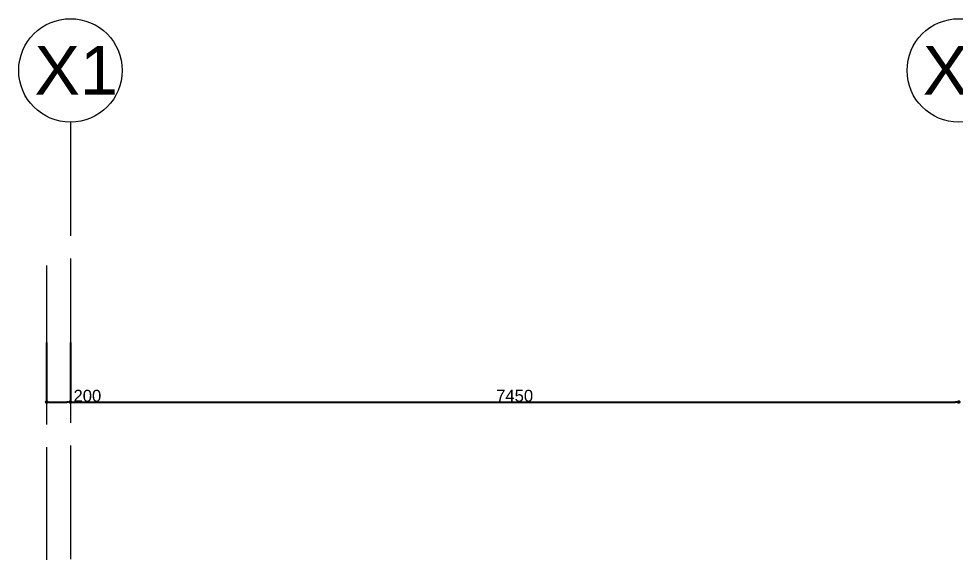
# Model space of a CAD drawing. Header units: millimetres. Extents: x 0 to 1313252738, y -131 to 560100888.
# Drawn here: x 1312628870 to 1312636725, y 559967314 to 559971790 of the extents above; entities that cross this region are included whole.
import ezdxf

# ---------------------------------------------------------------- set-up
doc = ezdxf.new("R2010")
doc.units = ezdxf.units.MM
doc.linetypes.add('CENTERX2', pattern=[101.60000000000001, 63.5, -12.7, 12.7, -12.7])
doc.layers.get('0').update_dxf_attribs({"lineweight": 0})
doc.layers.add('001通り芯', color=6, linetype='CENTERX2', lineweight=0)
doc.styles.add('onnjuku', font='arial.ttf')
doc.styles.get("Standard").update_dxf_attribs({"font": 'arial.ttf'})
doc.dimstyles.new('onnjuku', dxfattribs={"dimtxt": 100, "dimasz": 30, "dimexe": 1.25, "dimexo": 0.625, "dimtad": 1, "dimdec": 0, "dimtxsty": 'onnjuku', "dimblk": 'DOT', "dimcen": 2.5, "dimadec": 0, "dimazin": 0, "dimtfac": 1, "dimtdec": 0, "dimtmove": 0, "dimatfit": 3, "dimfxl": 500, "dimfxlon": 1, "dimarcsym": 0})

# ---------------------------------------------------------------- blocks, each defined once
blk = doc.blocks.new('_Dot')
at = {"color": 0, "linetype": 'ByBlock', "lineweight": -2}
blk.add_line((-0.5, 0), (-1, 0), dxfattribs=at)
at = {"color": 0, "linetype": 'ByBlock', "const_width": 0.5}
blk.add_lwpolyline([(-0.25, 0, 1), (0.25, 0, 1)], format="xyb", close=True, dxfattribs=at)
blk = doc.blocks.new('*D221')
at = {"layer": '001通り芯', "color": 0, "linetype": 'ByBlock', "lineweight": -2, "transparency": 16777216}
for p, q in [((1312629104.219367, 559969074.8243756), (1312629104.219367, 559968573.5743756)), ((1312629304.219367, 559969074.8243756), (1312629304.219367, 559968573.5743756)), ((1312629134.219367, 559968574.8243756), (1312629274.219367, 559968574.8243756)), ((1312629304.219367, 559968574.8243756), (1312629557.77496, 559968574.8243756))]:
    blk.add_line(p, q, dxfattribs=at)
at = {"layer": 'Defpoints', "color": 0, "linetype": 'ByBlock', "transparency": 16777216}
for p in [(1312629104.219367, 559969718.7528177), (1312629304.219367, 559969718.7528177), (1312629304.219367, 559968574.8243756)]:
    blk.add_point(p, dxfattribs=at)
at = {"layer": '001通り芯', "color": 0, "linetype": 'ByBlock', "lineweight": -2, "transparency": 16777216, "xscale": 30, "yscale": 30, "zscale": 30, "rotation": 180}
blk.add_blockref('_Dot', (1312629104.219367, 559968574.8243756), dxfattribs=at)
at = {"layer": '001通り芯', "color": 0, "linetype": 'ByBlock', "lineweight": -2, "transparency": 16777216, "xscale": 30, "yscale": 30, "zscale": 30}
blk.add_blockref('_Dot', (1312629304.219367, 559968574.8243756), dxfattribs=at)
at = {"layer": '001通り芯', "color": 0, "linetype": 'ByBlock', "transparency": 16777216, "insert": (1312629445.997164, 559968626.5066745), "char_height": 100, "attachment_point": 5, "style": 'onnjuku'}
blk.add_mtext('200', dxfattribs=at)
blk = doc.blocks.new('*D222')
at = {"layer": '001通り芯', "color": 0, "linetype": 'ByBlock', "lineweight": -2, "transparency": 16777216}
for p, q in [((1312629304.219367, 559969074.8243756), (1312629304.219367, 559968573.5743756)), ((1312629334.219367, 559968574.8243756), (1312636724.219367, 559968574.8243756)), ((1312636754.219367, 559968585.9887433), (1312636754.219367, 559968573.5743756))]:
    blk.add_line(p, q, dxfattribs=at)
at = {"layer": 'Defpoints', "color": 0, "linetype": 'ByBlock', "transparency": 16777216}
for p in [(1312629304.219367, 559969718.7528177), (1312636754.219367, 559968586.6137433), (1312636754.219367, 559968574.8243756)]:
    blk.add_point(p, dxfattribs=at)
at = {"layer": '001通り芯', "color": 0, "linetype": 'ByBlock', "lineweight": -2, "transparency": 16777216, "xscale": 30, "yscale": 30, "zscale": 30, "rotation": 180}
blk.add_blockref('_Dot', (1312629304.219367, 559968574.8243756), dxfattribs=at)
at = {"layer": '001通り芯', "color": 0, "linetype": 'ByBlock', "lineweight": -2, "transparency": 16777216, "xscale": 30, "yscale": 30, "zscale": 30}
blk.add_blockref('_Dot', (1312636754.219367, 559968574.8243756), dxfattribs=at)
at = {"layer": '001通り芯', "color": 0, "linetype": 'ByBlock', "transparency": 16777216, "insert": (1312633029.219367, 559968626.5066745), "char_height": 100, "attachment_point": 5, "style": 'onnjuku'}
blk.add_mtext('7450', dxfattribs=at)

msp = doc.modelspace()

# ---------------------------------------------------------------- linework, layer by layer
at = {"layer": '001通り芯', "ltscale": 15}
for p, q in [((1312629304.219367, 559970922.7712238), (1312629304.219367, 559969732.7608386)), ((1312629304.219367, 559969732.7608386), (1312629304.219367, 559950686.9688317)), ((1312629104.219367, 559969718.7528177), (1312629104.219367, 559947521.9688315))]:
    msp.add_line(p, q, dxfattribs=at)
at = {"layer": '001通り芯', "linetype": 'ByBlock', "ltscale": 15}
for centre in [(1312629304.219367, 559971356.5273719), (1312636754.219367, 559971356.5273719)]:
    msp.add_circle(centre, 433.756148124743, dxfattribs=at)

# ---------------------------------------------------------------- texts
at = {"layer": '001通り芯', "linetype": 'ByBlock', "ltscale": 15, "char_height": 409.5374604411929, "attachment_point": 1}
for s, insert in [('X1', (1312629002.347893, 559971562.7677139)), ('X2', (1312636452.347893, 559971562.7677139))]:
    msp.add_mtext_dynamic_manual_height_columns(s, width=940.7280546294743, gutter_width=2047.687302205964, heights=[0], dxfattribs=dict(at, insert=insert))

# ---------------------------------------------------------------- dimensions: what is measured, and where the dimension line sits
at = {"layer": '001通り芯', "linetype": 'ByBlock'}
for base, p1, p2, picture, middle in [((1312629304.219367, 559968574.8243756), (1312629104.219367, 559969718.7528177), (1312629304.219367, 559969718.7528177), '*D221', (1312629445.997164, 559968626.5066745)), ((1312636754.219367, 559968574.8243756), (1312629304.219367, 559969718.7528177), (1312636754.219367, 559968586.6137433), '*D222', (1312633029.219367, 559968626.5066745))]:
    dim = msp.add_linear_dim(base=base, p1=p1, p2=p2, dimstyle='onnjuku', dxfattribs=at)
    dim.commit()
    dim.dimension.update_dxf_attribs({"geometry": picture, "text_midpoint": middle})

doc.saveas('drawing.dxf')
